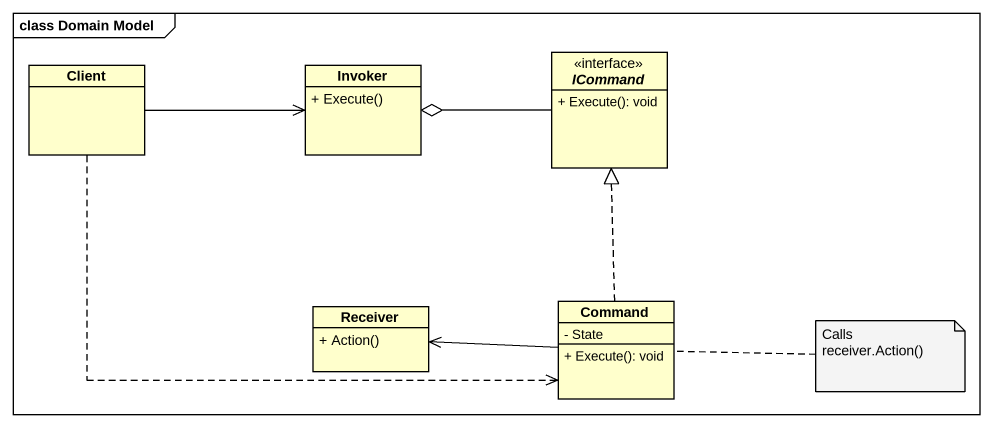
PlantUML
@startuml
mainframe class Domain Model
hide circle
hide empty members
skinparam classAttributeIconSize 0
class Client
class Invoker {
  + Execute()
}
interface ICommand {
  + Execute(): void
}
class Receiver {
  + Action()
}
class Command {
  - State
  + Execute(): void
}
Client -right-> Invoker
Client .right.> Command
ICommand -left-o Invoker
Command .up.|> ICommand
Command -left-> Receiver
note right of Command : Calls receiver.Action()
@enduml
